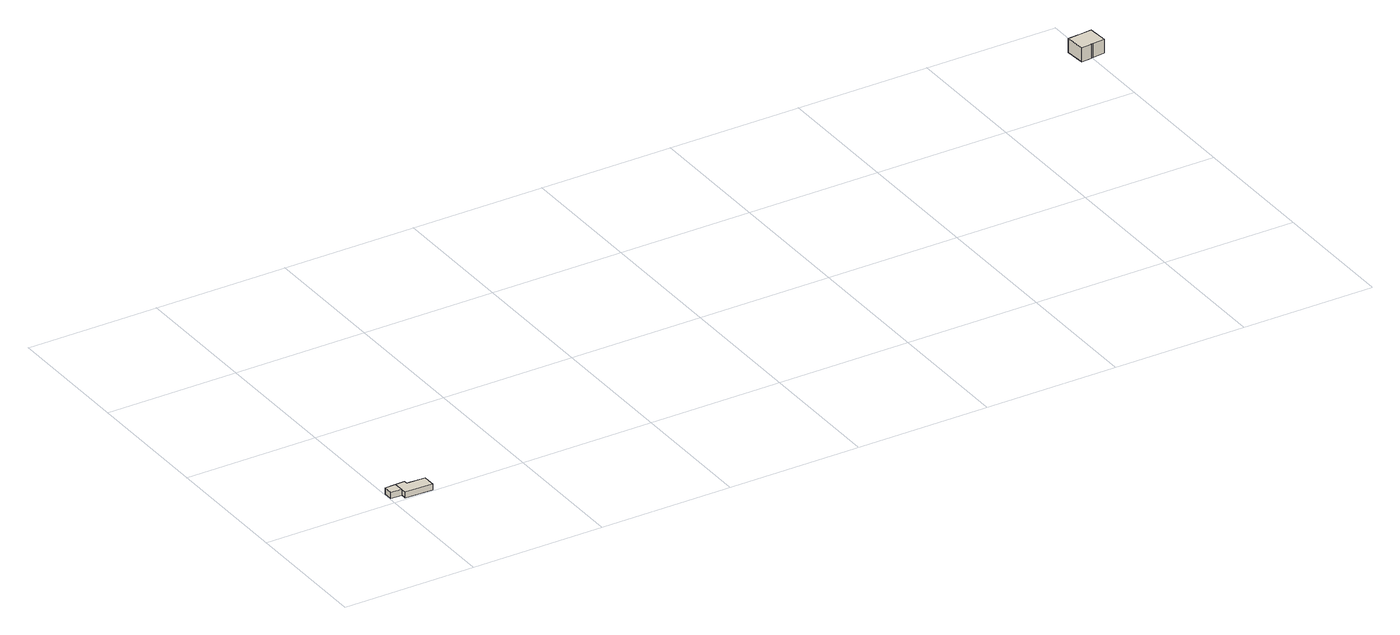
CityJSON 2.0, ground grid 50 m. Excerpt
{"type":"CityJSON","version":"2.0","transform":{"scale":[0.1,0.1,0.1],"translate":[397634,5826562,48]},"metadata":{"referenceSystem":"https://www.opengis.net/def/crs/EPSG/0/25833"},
"CityObjects":{
"building1":{"type":"Building","attributes":{"Gemeindeschluessel":"11000011","BezugspunktDach":"2200","function":"31001_2143","measuredHeight":2.37,"storeysAboveGround":1},"address":[{"country":"Germany","locality":"Berlin","thoroughfareNumber":"33 (1)","thoroughfareName":"Wartenberger Weg"}],"geometry":[{"type":"Solid","lod":"1","boundaries":[[[[0,1,2,3]],[[4,5,6,7]],[[4,7,3,2]],[[5,4,2,1]],[[6,5,1,0]],[[7,6,0,3]]]]}]},
"building2":{"type":"Building","attributes":{"Gemeindeschluessel":"11000011","BezugspunktDach":"2200","function":"31001_1010","measuredHeight":2.21,"storeysAboveGround":1},"address":[{"country":"Germany","locality":"Berlin","thoroughfareNumber":"33","thoroughfareName":"Wartenberger Weg"}],"geometry":[{"type":"Solid","lod":"1","boundaries":[[[[0,8,9,10,11,12,1]],[[13,14,15,16,17,18,19]],[[13,19,1,12]],[[14,13,12,11]],[[15,14,11,10]],[[16,15,10,9]],[[17,16,9,8]],[[18,17,8,0]],[[19,18,0,1]]]]}]},
"building3":{"type":"Building","attributes":{"Gemeindeschluessel":"11000011","BezugspunktDach":"2200","function":"31001_2143","measuredHeight":5.97,"storeysAboveGround":1},"address":[{"country":"Germany","locality":"Berlin","thoroughfareNumber":"65 (4)","thoroughfareName":"An der Margaretenhöhe"}],"geometry":[{"type":"Solid","lod":"1","boundaries":[[[[20,21,22,23,24,25,26,27,28]],[[29,30,31,32,33,34,35,36,37]],[[29,37,28,27]],[[30,29,27,26]],[[31,30,26,25]],[[32,31,25,24]],[[33,32,24,23]],[[34,33,23,22]],[[35,34,22,21]],[[36,35,21,20]],[[37,36,20,28]]]]}]}
},
"vertices":[
[47,27,26],[45,65,26],[5,63,26],[5,28,26],[5,63,2],[45,65,2],[47,27,2],[5,28,2],
[48,5,26],[152,2,26],[153,50,26],[82,52,26],[81,66,26],[81,66,4],[82,52,4],[153,50,4],[152,2,4],[48,5,4],[47,27,4],[45,65,4],
[3386,1147,135],[3425,1151,135],[3425,1153,135],[3433,1153,135],[3480,1157,135],[3474,1232,135],[3427,1228,135],[3419,1227,135],[3380,1224,135],[3419,1227,82],[3427,1228,82],[3474,1232,82],[3480,1157,82],[3433,1153,82],[3425,1153,82],[3425,1151,82],[3386,1147,82],[3380,1224,82]
]}
